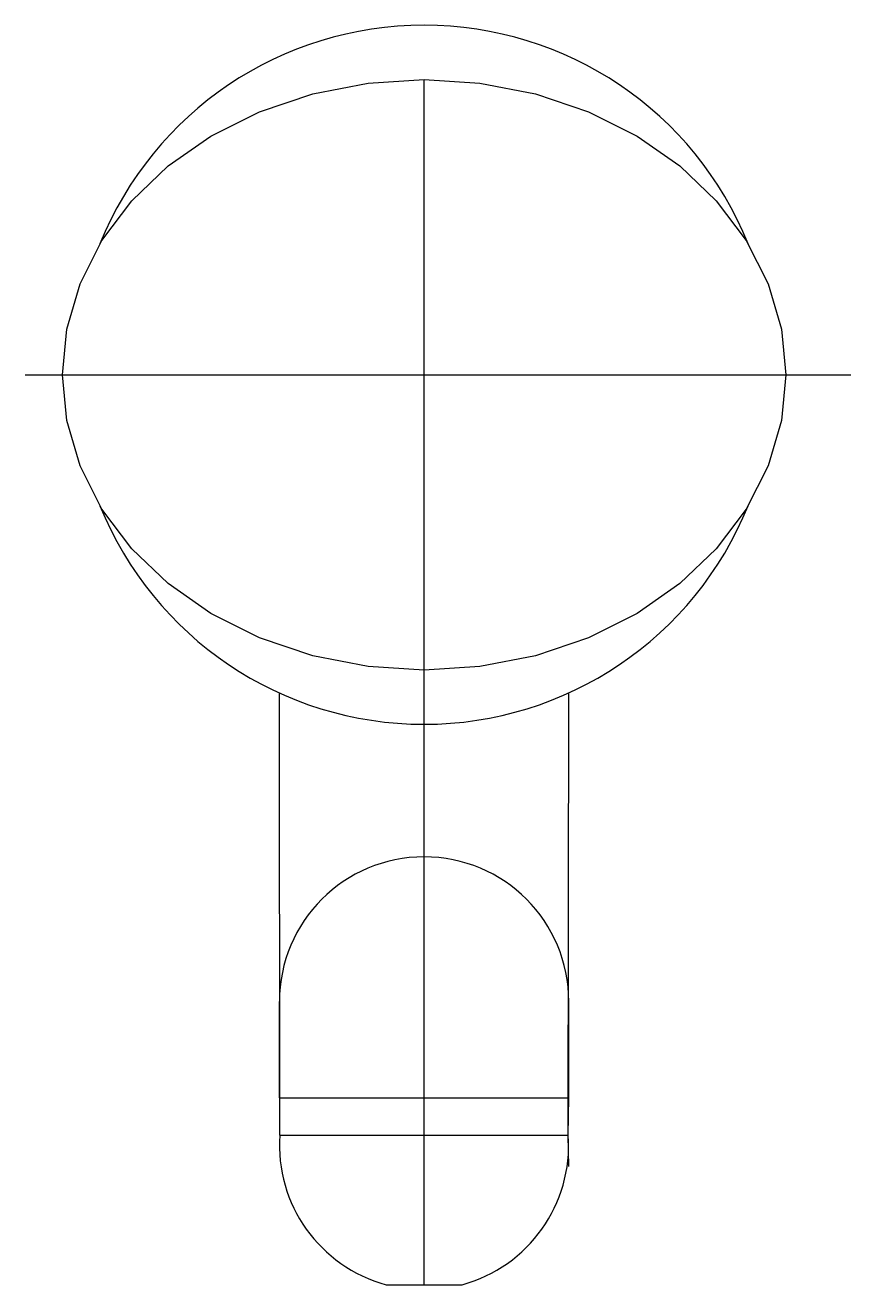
# Model space of a CAD drawing. Extents: x -576.833 to -576.765, y 0.378 to 0.482.
import ezdxf

# ---------------------------------------------------------------- set-up
doc = ezdxf.new("R2010")
doc.units = 0
doc.header["$LTSCALE"] = 0.2
doc.header["$MEASUREMENT"] = 0
doc.linetypes.add('AXES', pattern=[0.54, 0.3, -0.08, 0.08, -0.08])
doc.linetypes.add('CONTINU', pattern=[0])
doc.layers.get('0').update_dxf_attribs({"linetype": 'CONTINUOUS'})
doc.layers.add('DECA_EIXOS', color=5, linetype='AXES')

msp = doc.modelspace()

# ---------------------------------------------------------------- linework, layer by layer
at = {"linetype": 'CONTINU'}
for points in [[(-576.77353, 0.46415, 0.674349), (-576.8273, 0.46415)], [(-576.8273, 0.44241, 0.67435), (-576.77353, 0.44241)], [(-576.78841, 0.40128, 0.999999), (-576.81241, 0.40128)], [(-576.81238, 0.39018, 0.357459), (-576.80356, 0.37778)], [(-576.79726, 0.37778, 0.357459), (-576.78845, 0.39018)]]:
    msp.add_lwpolyline(points, format="xyb", dxfattribs=at)
msp.add_lwpolyline([(-576.83041, 0.45328), (-576.83005, 0.45706), (-576.82895, 0.46083), (-576.82713, 0.46442), (-576.82465, 0.46772), (-576.82163, 0.4706), (-576.81809, 0.47307), (-576.81406, 0.4751), (-576.80965, 0.47659), (-576.80505, 0.47748), (-576.80041, 0.47778), (-576.79578, 0.47748), (-576.79117, 0.47659), (-576.78677, 0.4751), (-576.78273, 0.47307), (-576.7792, 0.4706), (-576.77618, 0.46772), (-576.7737, 0.46442), (-576.77187, 0.46083), (-576.77077, 0.45706), (-576.77041, 0.45328), (-576.77077, 0.44949), (-576.77187, 0.44573), (-576.7737, 0.44213), (-576.77618, 0.43884), (-576.7792, 0.43595), (-576.78273, 0.43348), (-576.78677, 0.43146), (-576.79117, 0.42997), (-576.79578, 0.42907), (-576.80041, 0.42878), (-576.80505, 0.42907), (-576.80965, 0.42997), (-576.81406, 0.43146), (-576.81809, 0.43348), (-576.82163, 0.43595), (-576.82465, 0.43884), (-576.82713, 0.44213), (-576.82895, 0.44573), (-576.83005, 0.44949)], close=True, dxfattribs=at)
for points in [[(-576.81238, 0.39018), (-576.81241, 0.42688)], [(-576.78845, 0.39018), (-576.78841, 0.42688)], [(-576.81241, 0.39328), (-576.81241, 0.40128)], [(-576.78841, 0.39328), (-576.78841, 0.40128)], [(-576.81241, 0.39328), (-576.79241, 0.39328)], [(-576.81241, 0.39328), (-576.80041, 0.39328)], [(-576.80041, 0.39328), (-576.78841, 0.39328)], [(-576.78845, 0.39018), (-576.78841, 0.39328)], [(-576.81238, 0.39018), (-576.78845, 0.39018)], [(-576.78841, 0.38758), (-576.78845, 0.39018)], [(-576.80356, 0.37778), (-576.79726, 0.37778)]]:
    msp.add_lwpolyline(points, dxfattribs=at)
at = {"layer": 'DECA_EIXOS'}
for points in [[(-576.80041, 0.37778), (-576.80041, 0.48228)], [(-576.8335, 0.45328), (-576.76502, 0.45328)]]:
    msp.add_lwpolyline(points, dxfattribs=at)

doc.saveas('drawing.dxf')
